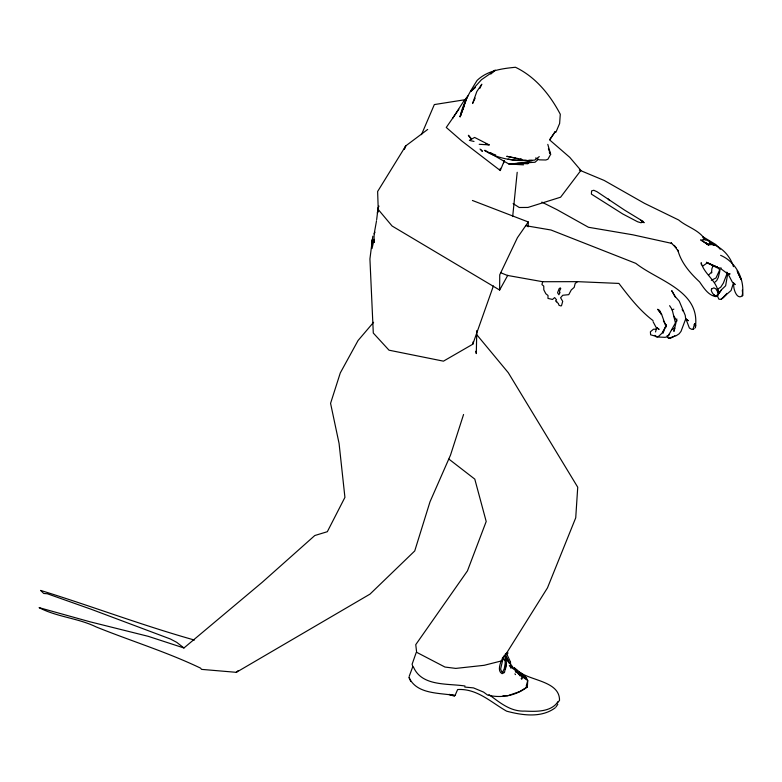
<?xml version="1.0" encoding="UTF-8"?>
<svg xmlns="http://www.w3.org/2000/svg" width="782" height="782" viewBox="0 0 782 782"><rect width="100%" height="100%" fill="white"/><g stroke="black" fill="none" stroke-linecap="round" stroke-linejoin="round"><path stroke-width="1.17" d="M427.695 129.441L405.75 145.892L377.628 191.492L378.244 209.517L392.095 226.018L499.63 290.044L499.747 274.814L517.42 237.689L528.29 221.98L472.416 200.466M708.756 244.346L708.766 243.593M476.795 330.561L476.297 353.591L475.769 351.274M695.452 326.651L695.423 327.834L695.589 324.882L695.452 326.651C700.154 290.63 658.161 280.982 635.825 263.368L550.997 230.006L525.719 225.695M374.236 240.318L373.923 242.479L374.177 233.828L376.523 220.807M528.133 226.819L528.29 221.98M505.113 656.186L505.201 654.172M733.682 283.563L733.809 284.013C732.939 288.206 736.839 300.435 742.353 295.792L742.48 293.573M710.242 244.756L710.398 242.332L713.702 245.059M464.762 687.065L473.472 687.896L483.579 692.099L487.587 695.061C501.379 698.531 516.071 695.677 527.351 686.948L527.742 680.536L521.271 676.068M742.353 295.792C745.07 279.448 735.872 261.823 720.623 255.333M710.173 244.658L710.398 242.332M512.679 216.546L517.195 172.294M372.818 236.174L369.925 258.95L373.297 333.054L389.016 350.189L443.453 361.157L472.797 344.207L493.403 285.938M666.401 325.097L666.205 326.974L666 325.938M376.66 219.654L378.077 208.061L378.977 206.047M373.923 242.479L374.226 240.26M378.077 208.061L377.374 213.134L378.156 211.189M472.797 344.207L473.13 341.842M676.87 318.978L673.908 331.382L674.856 328.196M501.184 660.878C499.933 664.729 497.42 671.181 502.083 673.703L504.458 672.53L506.365 663.771M505.426 669.324L506.453 663.332L505.573 653.596M711.522 289.017L711.268 290.493C712.216 293.69 716.41 299.056 718.306 293.094C717.241 280.855 704.201 274.414 701.171 262.723L701.405 264.795M693.419 327.697L694.778 323.621L694.181 324.677M709.46 244.219L709.89 241.931L713.907 245.128M503.588 656.049L500.627 669.079L501.721 671.826L503.061 672.08L502.523 672.237L504.253 668.737L505.182 663.341L504.957 658.493M374.158 239.36L372.017 248.529L371.929 239.879M448.907 459.112L474.791 479.122L486.199 521.496L467.44 570.899L415.76 644.642L416.64 652.305L444.958 667.046L455.779 668.405L484.156 665.306L501.731 660.858L502.591 657.515M733.565 282.556L731.082 290.523L721.327 298.978M555.943 132.168L559.629 123.478L560.283 114.26C550.078 94.837 535.641 76.959 515.465 67.262C501.927 68.591 487.264 70.546 477.059 80.468C469.865 92.022 462.934 103.156 460.129 116.792L464.283 105.746M577.556 281.657L542.698 281.725L541.936 284.56L543.764 286.124L543.813 289.839L545.826 293.739L548.026 295.508L547.977 298.401L552.522 299.457L554.624 297.58L556.51 299.799L555.513 300.962L556.843 301.5L556.403 301.862L558.358 303.445L558.993 305.283L560.762 305.889L561.476 305.811L562.708 301.353L560.586 297.747L562.766 295.264L568.768 294.658L571.28 289.927L574.193 287.365L575.181 283.446L577.556 281.657L618.904 283.426C629.158 296.779 639.432 310.258 653.048 320.6M663.586 330.913L662.989 333.112L666.176 325.126M527.742 680.536L526.198 686.185L527.322 686.909M507.958 652.804L507.674 653.664L506.55 653.801M463.57 414.489L450.53 455.046L430.002 501.79L414.734 550.948L369.984 594.125L236.32 672.324L201.531 669.372L200.563 668.131C166.81 651.963 130.78 640.927 96.118 626.91C77.995 618.063 56.998 617.057 39.1 607.643L89.959 621.788L148.218 636.323L183.946 647.975L262.214 582.297L314.794 535.523L327.335 531.701L344.921 497.381L339.075 443.453L330.571 403.346L340.287 372.936L358.048 340.532L373.591 322.292M458.848 109.275L446.268 127.456L461.83 141.014L500.294 170.544L504.361 160.642M503.598 162.949L504.331 160.76M409.172 676.42L412.71 666.831M727.299 272.928L723.389 283.064L720.789 287.121L718.609 288.568M713.037 265.821L711.835 268.9L711.581 272.996L711.581 272.048L708.6 275.088M416.249 652.432L412.104 664.25L412.925 666.831M421.459 134.67L434.333 104.573L465.329 99.676M410.804 681.523L408.996 677.388C416.64 694.504 439.435 692.696 455.026 695.53L457.626 689.548C476.922 688.287 491.116 702.373 506.648 711.18C522.288 715.344 541.467 718.189 555.259 707.769M719.958 269.34L715.96 278.021L711.307 280.288M475.133 98.161L472.563 103.527L476.825 91.543L481.82 84.202L479.767 88.493M726.84 272.107L727.749 273.592L725.628 285.782L720.984 290.239L718.521 293.817L717.583 296.378L718.912 299.232C721.991 300.454 725.041 295.782 726.83 293.406M656.675 327.814L655.541 331.949M374.177 233.828L374.998 232.215M499.63 290.044L507.801 275.254M516.941 671.239L517.264 670.673L517.401 671.582M501.731 660.858L547.478 587.859L575.728 517.821L577.732 487.206L508.31 372.74L476.512 334.393M513.383 669.118L512.376 666.284L511.379 665.57M452.563 118.463L463.501 101.543L468.027 95.815M558.065 701.61C551.027 712.226 536.081 711.6 524.771 711.092C510.402 711.757 499.786 702.49 488.955 694.602M555.953 707.026L557.82 704.25M668.561 335.292L675.423 322.907L672.149 309.623L669.597 305.664M667.848 336.25L669.47 334.051L666.958 336.925L664.974 337.325L656.284 336.934L655.599 335.967M557.341 702.901L559.511 700.467C559.961 681.621 531.692 680.79 520.313 672.53M711.493 289.125L713.839 287.844L715.892 288.841L718.404 293.133L717.505 288.636L718.766 293.68L716.048 296.661C708.16 295.381 703.78 287.864 699.567 281.872C690.154 273.094 681.122 262.801 677.798 249.966M715.061 282.058L716.713 280.562L718.267 277.483L719.723 271.677L719.802 269.927L717.182 266.906M236.32 672.324L238.002 670.731M529.512 162.167L527.801 163.78L517.508 163.35L508.857 164.005L485.006 150.3M538.348 159.333L535.005 162.265L517.508 163.35M475.446 87.437L470.93 91.367L481.448 79.725L495.319 70.126L490.803 74.065M724.337 296.016L725.862 294.746M694.211 328.557L691.64 329.339L689.362 328.02L686.254 319.858M702.568 266.212L707.182 262.938L717.329 267.121L706.488 262.302M510.245 662.198L509.581 662.999L510.597 662.237L506.404 653.205M674.201 328.264L671.621 329.818M674.827 335.889C672.803 336.847 669.558 339.74 667.701 337.56L667.144 335.586M526.726 687.261L519.678 691.581L508.955 695.335M539.287 156.615L534.673 160.105C517.449 161.63 499.336 159.831 484.381 150.408M671.982 309.946L673.859 309.144M693.077 329.212L693.624 329.056M522.865 162.881L532.249 160.515L528.808 160.437M654.338 335.537L655.257 335.429M522.112 163.076L508.857 164.005L523.549 164.846M656.597 329.183L653.498 329.222L650.389 331.783L650.624 334.813L657.662 336.788L658.727 336.231L662.002 333.181L665.834 326.27L661.631 314.354L657.721 309.232L661.572 314.54L659.431 310.102M526.296 160.398L513.969 160.154L508.095 159.059M528.681 160.447L532.249 160.515M520.792 160.261L526.521 160.388M503.041 695.589L507.88 695.706M668.434 338.371L676.371 335.605L679.157 333.787L681.014 331.382L685.677 318.978L685.247 315.381L679.255 301.158L675.218 296.554L671.728 290.65L675.306 297.131M479.19 144.299L489.18 144.885L474.615 137.427L469.356 140.379L474.019 141.444M721.239 268.06L716.977 267.727L706.439 262.4M465.007 686.01C447.5 683.273 421.918 686.586 413.512 667.144M542.698 281.725L507.254 275.391L500.636 272.713M455.026 695.53L449.005 694.406L454.518 696.234M515.69 158.15L506.756 156.302L521.926 159.43L520.216 159.078M516.804 158.375L518.515 158.726M485.681 144.084L489.18 144.885M491.761 153.292L488.975 152.627L495.71 154.963M194.425 640.047C142.471 625.453 91.934 606.265 40.615 590.42L43.704 593.46L47.291 593.743L91.25 609.286L170.359 638.982L176.693 642.315L183.946 647.975M579.325 170.065L604.173 180.437L644.466 203.33L678.659 219.986C686.674 226.78 697.29 229.243 703.947 237.924M505.514 657.232L507.01 657.906L507.088 658.913M640.771 220.338L644.212 222.655L641.602 222.02L641.963 222.547L640.702 222.694L637.584 221.756L622.726 213.955L591.388 194.102L591.583 190.916L593.792 190.27L596.969 191.707L624.652 210.162L643.312 221.541M703.438 239.175L705.843 240.211L706.302 239.751L710.682 242.283M541.818 202.108L556.96 209.654L588.475 227.269L632.716 234.786L671.797 243.388L671.23 242.948M535.641 157.954L539.326 159.851L545.826 159.997L547.918 159.254L550.645 154.328L547.801 144.367M713.604 244.551C723.33 248.647 730.28 256.584 733.457 266.662M735.403 284.531L732.284 282.019L727.807 273.465L730.085 273.964L727.182 273.426L721.063 268.891M504.009 659.764L504.615 660.116M713.643 294.765L715.784 296.065M513.129 203.603L519.248 207.504L527.958 207.445L560.606 197.201L580.889 170.417L569.785 157.368L549.687 139.968M666.176 325.302L663.371 320.894M519.962 673.928L526.394 678.141L526.706 679.509L526.091 678.61L526.609 677.857L514.39 667.789M710.398 243.71L712.226 244.922M706.361 243.534L708.736 245.098L705.804 242.459M520.538 674.788L527.097 679.157M711.2 243.29L713.868 245.274M727.876 273.749L728.677 274.365L727.749 273.592M671.249 243.094L676.117 247.689L674.064 245.323L678.18 251.149M656.704 327.463L659.109 329.418L655.971 327.179L653.058 321.656M514.194 668.239L516.824 670.37L514.321 668.16M685.824 318.655L688.287 320.728L686.479 319.398M702.705 239.341L703.526 240.054M712.07 243.251L713.849 244.805M515.221 670.917L519.492 674.68M513.95 668.757L518.798 673.4M480.021 149.049L482.386 151.346L481.243 150.036M704.924 238.891L702.607 236.584L715.862 244.59L720.271 249.272M471.38 138.737L468.35 135.266L471.311 139.108M608.142 198.872L609.579 200.573M521.144 678.551L521.799 679.333M673.527 315.742L677.026 320.933M514.918 673.84L515.514 674.631M510.353 664.495L511.623 666.303M549.335 152.382L550.645 154.328L548.407 148.824M505.446 657.584L509.17 663.214M509.326 665.472L510.108 666.665M518.251 672.94L519.903 675.824M519.385 671.914L522.317 678.463M505.368 655.775L508.867 661.543M505.553 656.988L506.707 658.903M505.426 655.404L506.599 657.369M517.127 670.692L517.459 671.318M682.148 309.535L682.852 310.943M742.548 295.078L742.783 295.567L742.313 290.151M512.259 666.763L513.012 668.336M737.553 271.97L741.219 279.731L737.084 270.875M507.714 659.588L508.359 661.161M515.279 670.448L515.934 672.344M712.91 265.567L713.116 266.369M656.381 328.108L656.45 328.655M500.275 168.257L500.294 170.544M510.978 667.994L510.294 662.462L511.448 667.623L510.978 667.994M559.795 292.771L558.905 294.785L557.566 292.742L559.189 288.587L560.274 287.893L560.772 288.509L559.531 290.943L559.795 292.771M461.448 112.559L460.129 116.792L466.795 98.043L461.448 112.559M405.75 145.892L404.284 149.196L405.75 145.892M719.137 292.81L718.521 293.817L721.141 290.298L719.137 292.81M549.824 139.587L555.288 131.532L549.824 139.587M708.736 245.098L700.848 239.976L708.736 245.098"/></g></svg>
